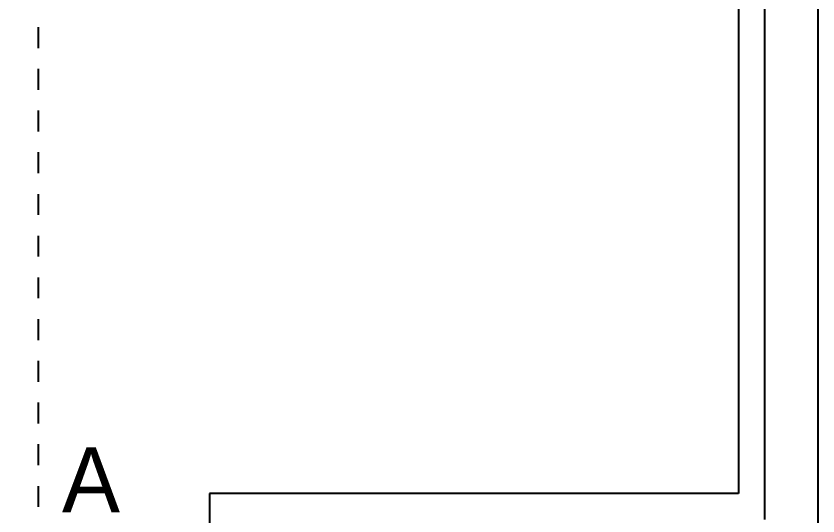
# Model space of a CAD drawing. Header units: millimetres. Extents: x -44462 to 306987, y -116160 to 12874.
# Drawn here: x -11324.8 to -11017.2, y -56494.3 to -56302.5 of the extents above; entities that cross this region are included whole.
import ezdxf

# ---------------------------------------------------------------- set-up
doc = ezdxf.new("R2010")
doc.units = ezdxf.units.MM
doc.linetypes.add('TRAIT_4', pattern=[20, 10, -10])
for name, color, linetype in [('AVP_TEXTES', 7, 'Continuous'), ('chassis fen.portes', 1, 'Continuous'), ('COULEUR 8', 8, 'Continuous'), ('MURS', 7, 'Continuous')]:
    doc.layers.add(name, color=color, linetype=linetype)
doc.styles.add('century', font='GOTHIC.TTF', dxfattribs={"height": 12})
doc.styles.add('CENTURY GOTHIC', font='GOTHIC.TTF')

# ---------------------------------------------------------------- blocks, each defined once
blk = doc.blocks.new('PETIT CARTOUCHE_HOR')
at = {"color": 1}
for p, q in [((-2100, 1485), (-2100, 10)), ((0, 1485), (0, 0))]:
    blk.add_line(p, q, dxfattribs=at)
at = {"layer": 'AVP_TEXTES', "color": 5, "linetype": 'Continuous'}
for p, q in [((-30.52, 422.47), (-233.46, 422.47)), ((-233.46, 422.47), (-233.46, 28))]:
    blk.add_line(p, q, dxfattribs=at)
at = {"layer": 'chassis fen.portes', "color": 2, "linetype": 'Continuous'}
blk.add_line((-20.52, 1465.65), (-20.52, 412.47), dxfattribs=at)
at = {"layer": 'chassis fen.portes', "color": 5, "linetype": 'Continuous'}
blk.add_line((-30.52, 1455.65), (-30.52, 422.47), dxfattribs=at)
at = {"layer": 'chassis fen.portes', "color": 1, "linetype": 'Continuous'}
blk.add_line((-2100, 1420), (-2100, 0), dxfattribs=at)
at = {"style": 'CENTURY GOTHIC'}
for tag, p, height in [('DATE', (-210.16, 171.36), 20), ('DOSSIERN°', (-210.16, 111.51), 20), ('COMMENTAIRE', (-210.16, 95.35), 12), ('COMMENTAIRESUITE', (-210.16, 79.7), 12), ('FEUILLEN°', (-221.99, 32.69), 20), ('TOTALFEUILLES', (-181.65, 32.69), 20), ('ÉCH.', (-103.23, 32.69), 12)]:
    blk.add_attdef(tag, p, '', height=height, dxfattribs=at)

msp = doc.modelspace()

# ---------------------------------------------------------------- linework, layer by layer
at = {"layer": 'COULEUR 8', "linetype": 'TRAIT_4', "ltscale": 0.8}
msp.add_lwpolyline([(-12416.34, -55970.8), (-11316.34, -55970.8), (-11316.34, -56700.8), (-12416.34, -56700.8)], close=True, dxfattribs=at)

# ---------------------------------------------------------------- block references
at = {"color": 1}
for p in [(-11017.24, -56908.1), (-8917.24, -56908.1)]:
    msp.add_blockref('PETIT CARTOUCHE_HOR', p, dxfattribs=at)

# ---------------------------------------------------------------- texts
at = {"layer": 'MURS', "color": 7, "linetype": 'Continuous', "insert": (-11284.95, -56467.95), "char_height": 25, "width": 155.7943, "attachment_point": 3, "style": 'century'}
msp.add_mtext('A', dxfattribs=at)

doc.saveas('drawing.dxf')
